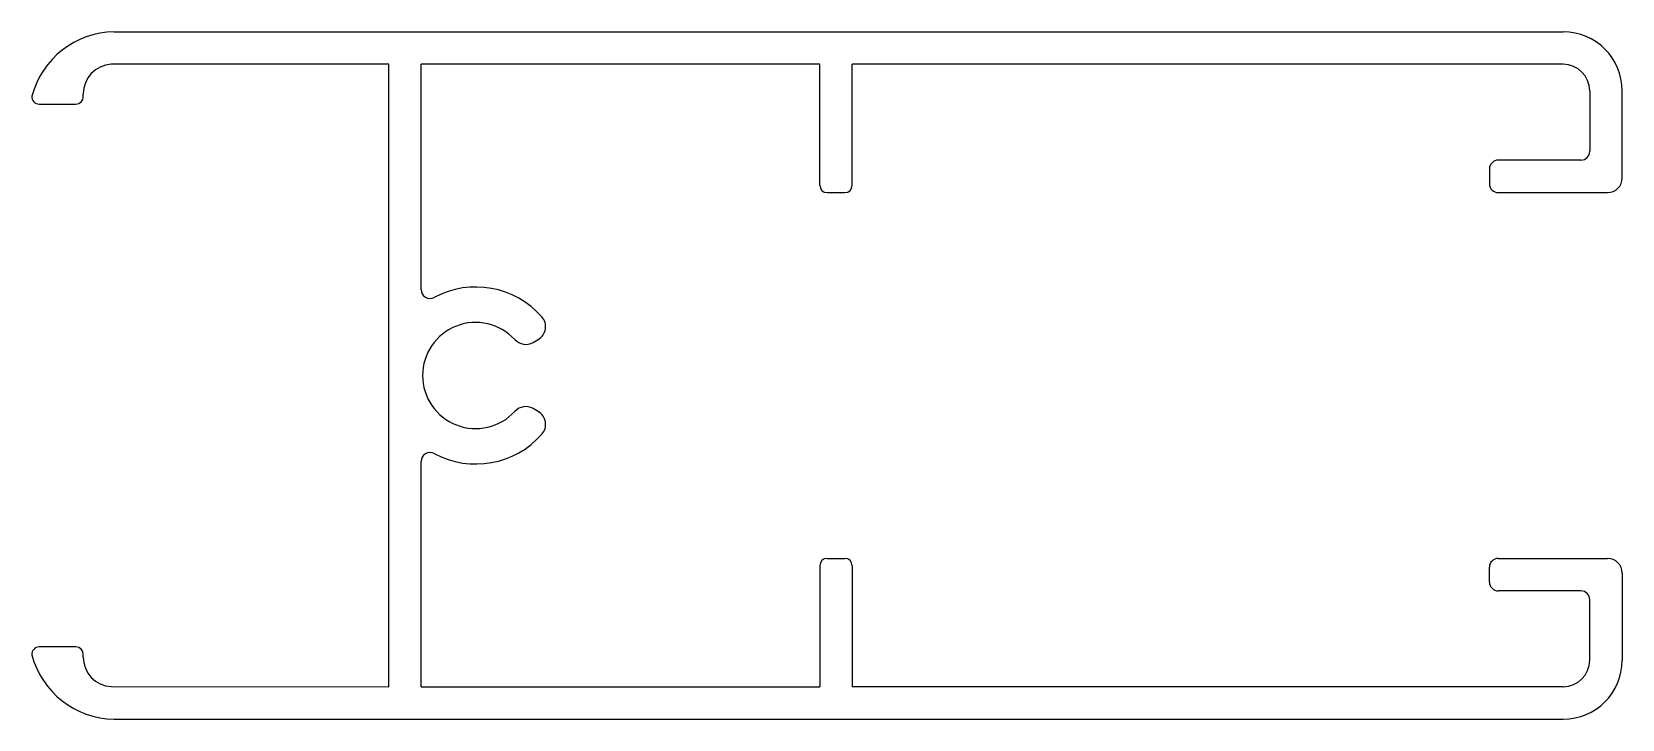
# Model space of a CAD drawing. Extents: x 2046.9 to 2100.8, y 2253.4 to 2276.7.
import ezdxf

# ---------------------------------------------------------------- set-up
doc = ezdxf.new("R2010")
doc.units = 0
doc.layers.get('0').update_dxf_attribs({"linetype": 'CONTINUOUS'})

msp = doc.modelspace()

# ---------------------------------------------------------------- linework, layer by layer
for p, q in [((2049.663, 2276.673), (2098.795, 2276.673)), ((2058.975, 2275.573), (2049.562, 2275.573)), ((2058.975, 2254.473), (2058.975, 2275.573)), ((2060.075, 2267.936), (2060.075, 2275.573)), ((2073.591, 2275.573), (2060.075, 2275.573)), ((2073.591, 2271.473), (2073.591, 2275.573)), ((2074.691, 2271.473), (2074.691, 2275.573)), ((2098.795, 2275.573), (2074.691, 2275.573)), ((2048.621, 2274.473), (2048.621, 2274.567)), ((2099.695, 2274.673), (2099.695, 2272.623)), ((2100.795, 2271.723), (2100.795, 2274.673)), ((2047.126, 2274.223), (2048.371, 2274.223)), ((2099.395, 2272.323), (2096.595, 2272.323)), ((2096.295, 2272.023), (2096.295, 2271.523)), ((2073.841, 2271.223), (2074.441, 2271.223)), ((2096.595, 2271.223), (2100.295, 2271.223)), ((2063.869, 2266.146), (2064.046, 2266.248)), ((2064.046, 2263.798), (2063.869, 2263.901)), ((2060.075, 2254.473), (2060.075, 2262.11)), ((2073.841, 2258.823), (2074.441, 2258.823)), ((2096.595, 2258.823), (2100.295, 2258.823)), ((2073.591, 2258.573), (2073.591, 2254.473)), ((2074.691, 2258.573), (2074.691, 2254.473)), ((2096.295, 2258.023), (2096.295, 2258.523)), ((2100.795, 2258.323), (2100.795, 2255.373)), ((2099.395, 2257.723), (2096.595, 2257.723)), ((2099.695, 2255.373), (2099.695, 2257.423)), ((2048.371, 2255.823), (2047.122, 2255.823)), ((2048.621, 2255.474), (2048.621, 2255.573)), ((2049.562, 2254.476), (2058.975, 2254.473)), ((2060.075, 2254.473), (2073.591, 2254.473)), ((2098.795, 2254.473), (2074.691, 2254.473)), ((2049.663, 2253.373), (2098.795, 2253.373))]:
    msp.add_line(p, q)
for centre, radius, start, end in [((2049.718, 2273.731), 2.943, 91.0708, 164.9124), ((2098.795, 2274.673), 2, 0, 90), ((2049.627, 2274.57), 1.006, 93.7138, 180.1257), ((2098.795, 2274.673), 0.9, 0, 90), ((2047.124, 2274.472), 0.249, 174.394, 270.4377), ((2048.371, 2274.473), 0.25, 270, 0), ((2096.595, 2272.023), 0.3, 90, 180), ((2099.395, 2272.623), 0.3, 270, 0), ((2100.295, 2271.723), 0.5, 270, 360), ((2073.841, 2271.473), 0.25, 180, 270), ((2074.441, 2271.473), 0.25, 270, 0), ((2096.595, 2271.523), 0.3, 180, 270), ((2060.375, 2267.936), 0.3, 180, 298.0146), ((2061.925, 2265.023), 3, 41.537, 118.0146), ((2061.925, 2265.023), 1.8, 42.5559, 317.4441), ((2063.796, 2266.681), 0.5, 300, 41.537), ((2063.619, 2266.579), 0.5, 222.5559, 300), ((2063.619, 2263.468), 0.5, 60, 137.4441), ((2063.796, 2263.365), 0.5, 318.463, 60), ((2061.925, 2265.023), 3, 241.9854, 318.463), ((2060.375, 2262.11), 0.3, 61.9854, 180), ((2073.841, 2258.573), 0.25, 90, 180), ((2074.441, 2258.573), 0.25, 0, 90), ((2096.595, 2258.523), 0.3, 90, 180), ((2100.295, 2258.323), 0.5, 0, 90), ((2096.595, 2258.023), 0.3, 180, 270), ((2099.395, 2257.423), 0.3, 0, 90), ((2047.124, 2255.574), 0.249, 90.4319, 185.606), ((2049.717, 2256.315), 2.942, 195.0735, 268.9433), ((2048.371, 2255.573), 0.25, 0, 90), ((2049.621, 2255.474), 1, 180, 266.5846), ((2098.795, 2255.373), 2, 270, 0), ((2098.795, 2255.373), 0.9, 270, 0)]:
    msp.add_arc(centre, radius, start, end)

doc.saveas('drawing.dxf')
